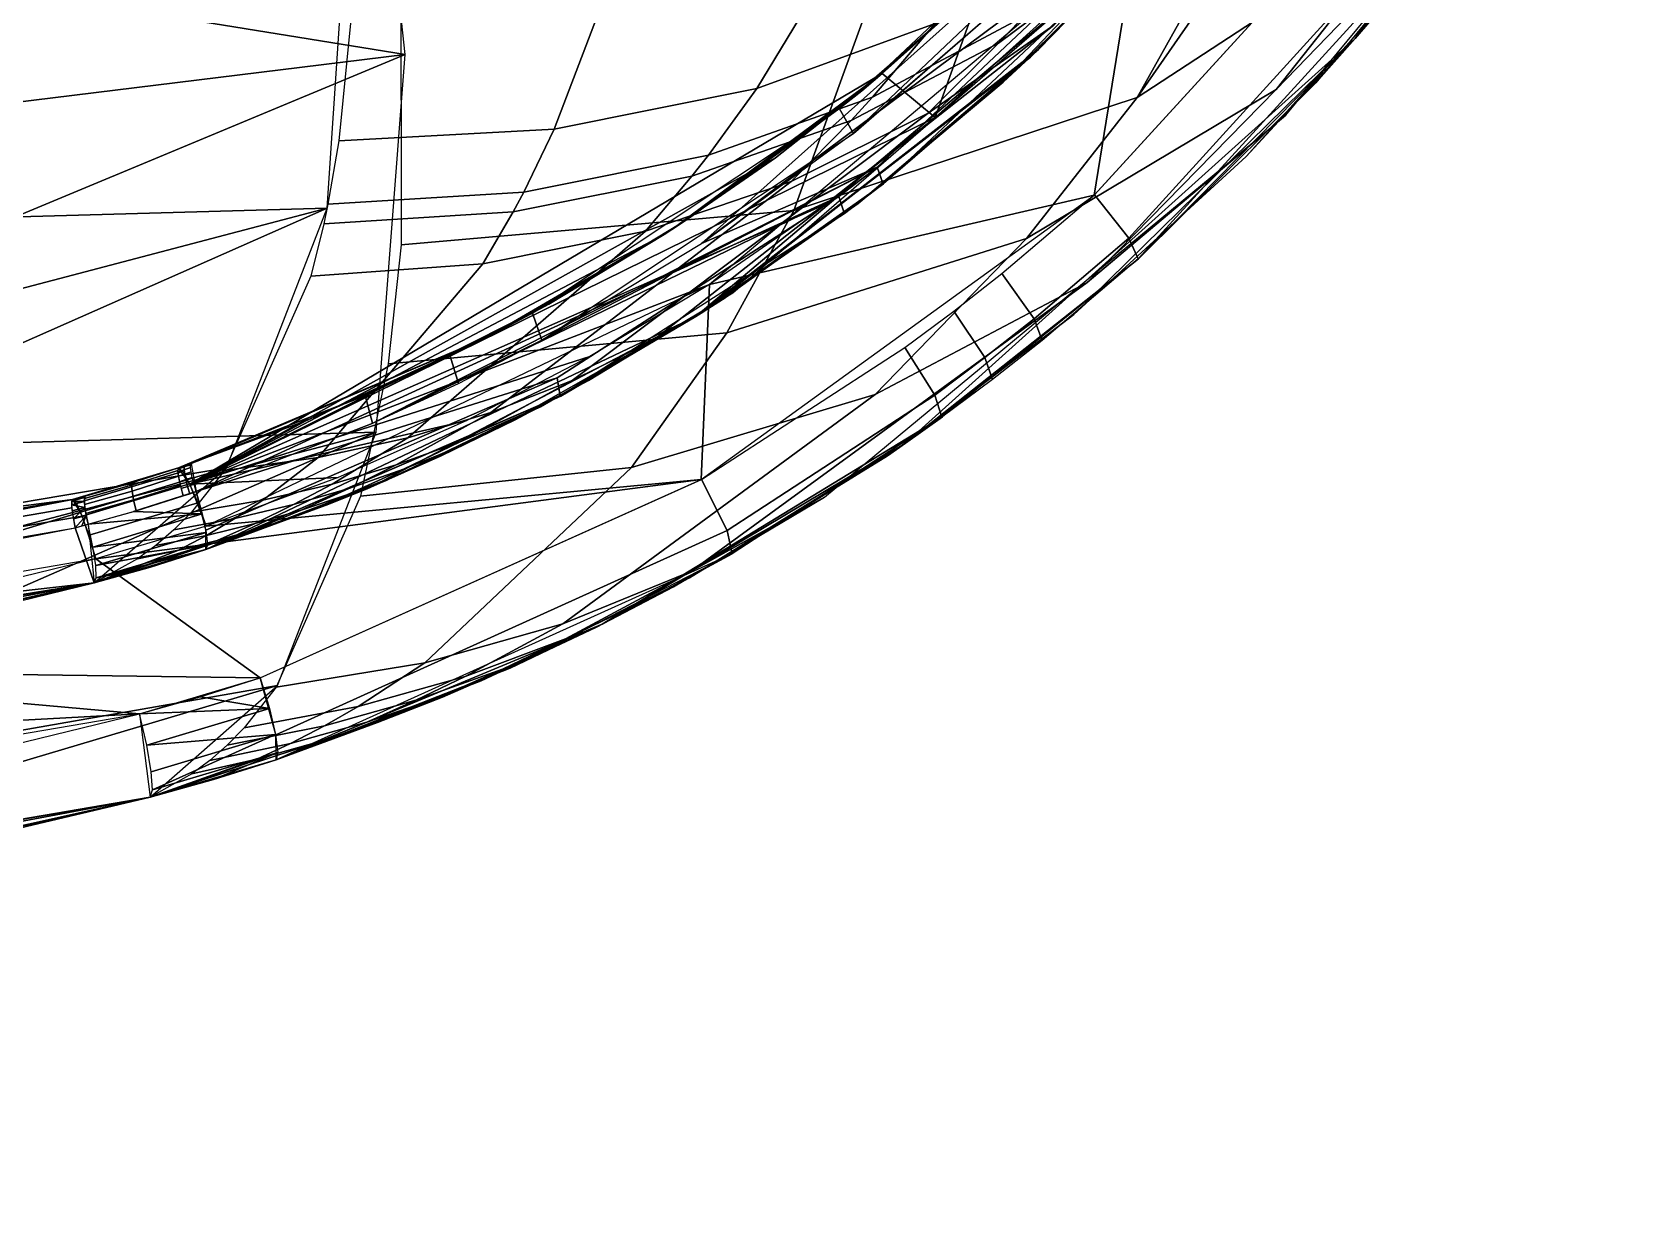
# Model space of a CAD drawing. Extents: x -48 to 59, y -19 to 0.
# Drawn here: x 35.09 to 48.07, y -18.53 to -8.82 of the extents above; entities that cross this region are included whole.
import ezdxf

# ---------------------------------------------------------------- set-up
doc = ezdxf.new("R2010")
doc.units = 0
doc.header["$MEASUREMENT"] = 0
doc.layers.add('IGES LEVEL 0', color=7, linetype='CONTINUOUS')

msp = doc.modelspace()

# ---------------------------------------------------------------- linework, layer by layer
at = {"layer": 'IGES LEVEL 0'}
for points in [[(47.717, -4.106, 12.001), (47.717, -4.106, 12.001), (44.069, -9.35, 10.381), (46.304, -7.888, 8.092)], [(47.717, -4.106, 12.001), (47.717, -4.106, 12.001), (45.699, -6.439, 12.778), (44.069, -9.35, 10.381)], [(29.453, -7.599, 19.911), (29.453, -7.599, 19.911), (38.123, -9, 16.236), (37.701, -5.075, 19.943)], [(46.304, -7.888, 8.092), (45.198, -9.287, 7.271), (46.943, -7.483, 5.008), (48.073, -5.736, 5.453)], [(45.662, -5.948, 1.409), (45.662, -5.948, 1.409), (40.531, -10.536, 0.413), (41.763, -9.641, 0.6)], [(40.531, -10.536, 0.413), (40.531, -10.536, 0.413), (45.662, -5.948, 1.409), (44.222, -7.785, 1.169)], [(45.662, -5.948, 1.409), (45.662, -5.948, 1.409), (41.763, -9.641, 0.6), (42.914, -8.643, 0.781)], [(45.841, -8.872, 0.45), (45.841, -8.872, 0.45), (47.948, -5.949, 0.412), (46.814, -7.66, 0.218)], [(47.774, -6.239, 2.169), (47.774, -6.239, 2.169), (47.948, -5.949, 0.412), (45.841, -8.872, 0.45)], [(45.841, -8.872, 2.169), (45.841, -8.872, 3.887), (47.774, -6.239, 3.887), (47.774, -6.239, 2.169)], [(46.221, -8.424, 4.744), (46.221, -8.424, 4.744), (47.774, -6.239, 3.887), (45.841, -8.872, 3.887)], [(45.841, -8.872, 0.45), (45.841, -8.872, 0.45), (45.841, -8.872, 2.169), (47.774, -6.239, 2.169)], [(42.194, -7.75, 15.314), (41.281, -10.268, 12.481), (44.069, -9.35, 10.381), (45.699, -6.439, 12.778)], [(37.7, -7.125, 15.706), (37.7, -7.125, 15.706), (29.534, -8.276, 16.914), (29.886, -10.464, 14.348)], [(29.886, -10.464, 14.348), (29.886, -10.464, 14.348), (37.489, -10.251, 11.481), (37.7, -7.125, 15.706)], [(44.84, -7.267, 4.036), (44.84, -7.267, 4.036), (42.981, -9.227, 4.059), (44.076, -8.142, 4.458)], [(42.981, -9.227, 4.059), (42.981, -9.227, 4.059), (44.84, -7.267, 4.036), (43.269, -8.961, 3.431)], [(44.84, -7.267, 4.036), (44.84, -7.267, 4.036), (44.84, -7.267, 3.431), (43.269, -8.961, 3.431)], [(43.269, -8.961, 2.826), (43.269, -8.961, 3.431), (44.84, -7.267, 3.431), (44.84, -7.267, 2.826)], [(43.269, -8.961, 2.221), (43.269, -8.961, 2.826), (44.84, -7.267, 2.826), (44.84, -7.267, 2.221)], [(44.297, -7.904, 1.552), (44.297, -7.904, 1.552), (43.269, -8.961, 2.221), (44.84, -7.267, 2.221)], [(44.077, -7.936, -0.86), (44.077, -7.936, -0.86), (43.72, -10.144, -0.919), (46.369, -7.246, -0.472)], [(46.705, -7.521, -0.237), (44.002, -10.493, -0.689), (43.724, -10.141, -0.918), (46.371, -7.244, -0.472)], [(45.198, -9.287, 7.271), (43.663, -10.853, 6.222), (45.277, -9.495, 4.417), (46.943, -7.483, 5.008)], [(46.813, -7.66, 0.218), (44.078, -10.662, -0.227), (44.002, -10.493, -0.689), (46.705, -7.521, -0.237)], [(38.123, -9, 16.236), (38.123, -9, 16.236), (29.453, -7.599, 19.911), (29.866, -10.018, 17.679)], [(41.618, -8.221, 11.564), (40.979, -9.278, 10.294), (42.43, -8.749, 9.138), (43.272, -7.582, 10.254)], [(38.088, -8.197, 17.13), (38.091, -10.549, 14.243), (41.281, -10.268, 12.481), (42.194, -7.75, 15.314)], [(40.531, -10.536, 0.413), (40.531, -10.536, 0.413), (44.222, -7.785, 1.169), (41.957, -9.916, 0.81)], [(41.832, -9.296, -0.267), (41.832, -9.296, 0.144), (43.566, -7.665, 0.144), (43.566, -7.665, -0.267)], [(42.779, -8.457, 0.491), (42.779, -8.457, 0.491), (43.566, -7.665, 0.144), (41.832, -9.296, 0.144)], [(42.819, -8.422, -0.502), (42.819, -8.422, -0.502), (41.832, -9.296, -0.267), (43.566, -7.665, -0.267)], [(44.294, -7.905, 1.552), (42.006, -10.054, 1.198), (41.957, -9.916, 0.81), (44.222, -7.785, 1.169)], [(45.841, -8.872, 0.45), (45.841, -8.872, 0.45), (46.814, -7.66, 0.218), (45.522, -9.231, 0.004)], [(43.392, -8.764, 5.659), (40.133, -11.329, 3.911), (40.784, -10.938, 3.308), (44.317, -7.879, 4.548)], [(40.486, -11.131, 1.616), (40.486, -11.131, 1.616), (44.297, -7.904, 1.552), (43.203, -9.024, 1.38)], [(43.269, -8.961, 2.221), (43.269, -8.961, 2.221), (44.297, -7.904, 1.552), (40.486, -11.131, 1.616)], [(43.148, -8.692, 7.365), (42.943, -8.909, 7.191), (44.023, -8.101, 6.027), (44.247, -7.849, 6.161)], [(44.069, -9.35, 10.381), (43.17, -10.497, 9.247), (45.198, -9.287, 7.271), (46.304, -7.888, 8.092)], [(43.72, -10.144, -0.919), (43.72, -10.144, -0.919), (44.077, -7.936, -0.86), (40.597, -10.87, -1.406)], [(42.43, -8.749, 9.138), (41.92, -9.349, 8.505), (43.148, -8.692, 7.365), (43.746, -8.008, 7.888)], [(42.943, -8.909, 7.191), (42.371, -9.477, 6.714), (43.392, -8.764, 5.659), (44.023, -8.101, 6.027)], [(39.713, -8.614, 12.772), (39.333, -9.607, 11.396), (40.979, -9.278, 10.294), (41.618, -8.221, 11.564)], [(41.832, -9.296, -0.267), (41.832, -9.296, -0.267), (42.819, -8.422, -0.502), (41.998, -9.157, -0.636)], [(42.43, -9.512, -1.125), (42.43, -9.512, -1.125), (41.998, -9.157, -0.636), (42.819, -8.422, -0.502)], [(42.819, -8.422, -0.502), (42.819, -8.422, -0.502), (43.28, -8.748, -0.99), (42.43, -9.512, -1.125)], [(45.841, -8.872, 3.887), (45.841, -8.872, 3.887), (44.954, -9.831, 4.308), (46.221, -8.424, 4.744)], [(41.832, -9.296, 0.144), (41.832, -9.296, 0.144), (41.645, -9.443, 0.31), (42.779, -8.457, 0.491)], [(42.789, -8.451, 0.492), (41.651, -9.442, 0.31), (41.766, -9.642, 0.599), (42.922, -8.639, 0.781)], [(37.683, -8.721, 13.788), (37.584, -9.704, 12.373), (39.333, -9.607, 11.396), (39.713, -8.614, 12.772)], [(41.92, -9.349, 8.505), (41.747, -9.538, 8.294), (42.943, -8.909, 7.191), (43.148, -8.692, 7.365)], [(42.371, -9.477, 6.714), (39.481, -11.649, 4.484), (40.133, -11.329, 3.911), (43.392, -8.764, 5.659)], [(40.979, -9.278, 10.294), (40.587, -9.82, 9.57), (41.92, -9.349, 8.505), (42.43, -8.749, 9.138)], [(41.747, -9.538, 8.294), (41.26, -10.033, 7.72), (42.371, -9.477, 6.714), (42.943, -8.909, 7.191)], [(45.841, -8.872, 0.45), (45.841, -8.872, 0.45), (42.188, -12.16, 0.45), (42.188, -12.16, 1.309)], [(42.188, -12.16, 1.309), (42.188, -12.16, 1.309), (42.188, -12.16, 2.169), (45.841, -8.872, 2.169)], [(42.188, -12.16, 1.309), (42.188, -12.16, 1.309), (45.841, -8.872, 2.169), (45.841, -8.872, 0.45)], [(44.079, -10.662, -0.227), (44.079, -10.662, -0.227), (42.188, -12.16, 0.45), (45.841, -8.872, 0.45)], [(43.555, -11.115, 3.855), (43.555, -11.115, 3.855), (45.841, -8.872, 2.169), (42.188, -12.16, 2.169)], [(45.841, -8.872, 3.887), (45.841, -8.872, 3.887), (43.555, -11.115, 3.855), (44.954, -9.831, 4.308)], [(43.555, -11.115, 3.855), (43.555, -11.115, 3.855), (45.841, -8.872, 3.887), (45.841, -8.872, 2.169)], [(45.841, -8.872, 0.45), (45.841, -8.872, 0.45), (45.522, -9.231, 0.004), (44.079, -10.662, -0.227)], [(38.123, -9, 16.236), (38.123, -9, 16.236), (29.866, -10.018, 17.679), (30.223, -12.291, 14.842)], [(30.223, -12.291, 14.842), (30.223, -12.291, 14.842), (37.887, -12.069, 11.802), (38.123, -9, 16.236)], [(40.486, -11.131, 1.616), (40.486, -11.131, 1.616), (40.486, -11.131, 2.826), (43.269, -8.961, 2.826)], [(40.551, -11.09, 3.232), (40.551, -11.09, 3.232), (43.269, -8.961, 2.826), (40.486, -11.131, 2.826)], [(43.269, -8.961, 2.221), (43.269, -8.961, 2.221), (40.486, -11.131, 1.616), (43.269, -8.961, 2.826)], [(40.486, -11.131, 1.616), (40.486, -11.131, 1.616), (43.203, -9.024, 1.38), (42.009, -10.052, 1.198)], [(43.269, -8.961, 3.431), (43.269, -8.961, 3.431), (40.551, -11.09, 3.232), (41.804, -10.211, 3.65)], [(40.551, -11.09, 3.232), (40.551, -11.09, 3.232), (43.269, -8.961, 3.431), (43.269, -8.961, 2.826)], [(43.269, -8.961, 3.431), (43.269, -8.961, 3.431), (41.804, -10.211, 3.65), (42.981, -9.227, 4.059)], [(36.375, -12.493, -1.844), (36.375, -12.493, -1.844), (41.132, -9.84, -0.775), (41.998, -9.157, -0.636)], [(36.375, -12.493, -1.844), (36.375, -12.493, -1.844), (41.998, -9.157, -0.636), (42.43, -9.512, -1.125)], [(40.291, -10.424, -0.679), (40.291, -10.424, -0.679), (41.998, -9.157, -0.636), (41.132, -9.84, -0.775)], [(41.998, -9.157, -0.636), (41.998, -9.157, -0.636), (40.291, -10.424, -0.679), (40.291, -10.424, -0.267)], [(40.291, -10.424, -0.267), (40.291, -10.424, -0.267), (41.832, -9.296, -0.267), (41.998, -9.157, -0.636)], [(39.333, -9.607, 11.396), (39.087, -10.119, 10.603), (40.587, -9.82, 9.57), (40.979, -9.278, 10.294)], [(41.832, -9.296, -0.267), (41.832, -9.296, -0.267), (40.291, -10.424, -0.267), (40.432, -10.329, 0.123)], [(41.832, -9.296, 0.144), (41.832, -9.296, 0.144), (40.432, -10.329, 0.123), (41.645, -9.443, 0.31)], [(40.432, -10.329, 0.123), (40.432, -10.329, 0.123), (41.832, -9.296, 0.144), (41.832, -9.296, -0.267)], [(43.17, -10.497, 9.247), (41.941, -11.763, 7.809), (43.663, -10.853, 6.222), (45.198, -9.287, 7.271)], [(41.651, -9.442, 0.31), (39.157, -11.103, -0.066), (39.235, -11.321, 0.223), (41.766, -9.642, 0.599)], [(40.587, -9.82, 9.57), (40.453, -9.991, 9.329), (41.747, -9.538, 8.294), (41.92, -9.349, 8.505)], [(41.281, -10.268, 12.481), (40.737, -11.262, 11.11), (43.17, -10.497, 9.247), (44.069, -9.35, 10.381)], [(36.375, -12.493, -1.844), (36.375, -12.493, -1.844), (42.43, -9.512, -1.125), (41.534, -10.221, -1.264)], [(41.26, -10.033, 7.72), (38.82, -11.909, 5.038), (39.481, -11.649, 4.484), (42.371, -9.477, 6.714)], [(40.453, -9.991, 9.329), (40.075, -10.437, 8.669), (41.26, -10.033, 7.72), (41.747, -9.538, 8.294)], [(43.663, -10.853, 6.222), (40.443, -13.203, 4.218), (41.531, -12.599, 3.234), (45.277, -9.495, 4.417)], [(37.584, -9.704, 12.373), (37.496, -10.216, 11.541), (39.087, -10.119, 10.603), (39.333, -9.607, 11.396)], [(36.375, -12.493, -1.844), (36.375, -12.493, -1.844), (40.228, -10.465, -0.915), (41.132, -9.84, -0.775)], [(39.087, -10.119, 10.603), (39, -10.28, 10.338), (40.453, -9.991, 9.329), (40.587, -9.82, 9.57)], [(40.291, -10.424, -0.679), (40.291, -10.424, -0.679), (41.132, -9.84, -0.775), (40.228, -10.465, -0.915)], [(41.957, -9.916, 0.81), (41.957, -9.916, 0.81), (37.856, -11.998, 0.029), (39.227, -11.324, 0.222)], [(37.856, -11.998, 0.029), (37.856, -11.998, 0.029), (41.957, -9.916, 0.81), (41.646, -10.156, 0.762)], [(39, -10.28, 10.338), (38.754, -10.702, 9.608), (40.075, -10.437, 8.669), (40.453, -9.991, 9.329)], [(41.957, -9.916, 0.81), (41.957, -9.916, 0.81), (39.227, -11.324, 0.222), (40.531, -10.536, 0.413)], [(42.006, -10.054, 1.198), (41.692, -10.296, 1.151), (41.646, -10.156, 0.762), (41.957, -9.916, 0.81)], [(37.496, -10.216, 11.541), (37.462, -10.378, 11.26), (39, -10.28, 10.338), (39.087, -10.119, 10.603)], [(40.075, -10.437, 8.669), (38.145, -12.115, 5.576), (38.82, -11.909, 5.038), (41.26, -10.033, 7.72)], [(40.486, -11.131, 1.616), (40.486, -11.131, 1.616), (42.009, -10.052, 1.198), (40.73, -10.974, 1.01)], [(37.489, -10.251, 11.481), (37.489, -10.251, 11.481), (29.886, -10.464, 14.348), (30.128, -12.187, 11.537)], [(37.489, -10.251, 11.481), (37.489, -10.251, 11.481), (30.128, -12.187, 11.537), (30.264, -13.442, 8.559)], [(30.264, -13.442, 8.559), (30.264, -13.442, 8.559), (36.672, -12.36, 6.75), (37.489, -10.251, 11.481)], [(36.375, -12.493, -1.844), (36.375, -12.493, -1.844), (41.534, -10.221, -1.264), (40.597, -10.87, -1.406)], [(41.646, -10.156, 0.762), (41.646, -10.156, 0.762), (36.426, -12.552, -0.163), (37.856, -11.998, 0.029)], [(36.426, -12.552, -0.163), (36.426, -12.552, -0.163), (41.646, -10.156, 0.762), (39.359, -11.627, 0.425)], [(41.692, -10.296, 1.151), (39.383, -11.777, 0.819), (39.359, -11.627, 0.425), (41.646, -10.156, 0.762)], [(40.597, -10.87, -1.406), (40.597, -10.87, -1.406), (40.528, -12.455, -1.416), (43.72, -10.144, -0.919)], [(44.002, -10.493, -0.689), (43.232, -11.149, -0.812), (42.97, -10.78, -1.04), (43.724, -10.141, -0.918)], [(37.462, -10.378, 11.26), (37.358, -10.802, 10.482), (38.754, -10.702, 9.608), (39, -10.28, 10.338)], [(38.091, -10.549, 14.243), (37.986, -11.514, 12.764), (40.737, -11.262, 11.11), (41.281, -10.268, 12.481)], [(40.291, -10.424, -0.267), (40.291, -10.424, -0.267), (39.146, -11.108, -0.067), (40.432, -10.329, 0.123)], [(36.375, -12.493, -1.844), (36.375, -12.493, -1.844), (39.29, -11.03, -1.057), (40.228, -10.465, -0.915)], [(38.754, -10.702, 9.608), (37.416, -12.276, 6.131), (38.145, -12.115, 5.576), (40.075, -10.437, 8.669)], [(38.776, -11.306, -0.679), (38.776, -11.306, -0.267), (40.291, -10.424, -0.267), (40.291, -10.424, -0.679)], [(39.146, -11.108, -0.067), (39.146, -11.108, -0.067), (40.291, -10.424, -0.267), (38.776, -11.306, -0.267)], [(40.228, -10.465, -0.915), (40.228, -10.465, -0.915), (38.776, -11.306, -0.679), (40.291, -10.424, -0.679)], [(38.776, -11.306, -0.679), (38.776, -11.306, -0.679), (40.228, -10.465, -0.915), (39.29, -11.03, -1.057)], [(40.737, -11.262, 11.11), (39.962, -12.356, 9.351), (41.941, -11.763, 7.809), (43.17, -10.497, 9.247)], [(44.078, -10.662, -0.227), (43.299, -11.325, -0.348), (43.232, -11.149, -0.812), (44.002, -10.493, -0.689)], [(37.358, -10.802, 10.482), (36.657, -12.382, 6.681), (37.416, -12.276, 6.131), (38.754, -10.702, 9.608)], [(42.188, -12.16, 0.45), (42.188, -12.16, 0.45), (44.079, -10.662, -0.227), (42.488, -11.945, -0.472)], [(36.375, -12.493, -1.844), (36.375, -12.493, -1.844), (40.597, -10.87, -1.406), (39.625, -11.456, -1.549)], [(40.528, -12.455, -1.416), (40.528, -12.455, -1.416), (40.597, -10.87, -1.406), (36.507, -12.834, -1.98)], [(41.941, -11.763, 7.809), (39.404, -13.627, 5.092), (40.443, -13.203, 4.218), (43.663, -10.853, 6.222)], [(43.232, -11.149, -0.812), (42.832, -11.464, -0.875), (42.579, -11.086, -1.102), (42.97, -10.78, -1.04)], [(36.375, -12.493, -1.844), (36.375, -12.493, -1.844), (38.321, -11.534, -1.199), (39.29, -11.03, -1.057)], [(38.776, -11.306, -0.679), (38.776, -11.306, -0.679), (39.29, -11.03, -1.057), (38.321, -11.534, -1.199)], [(40.133, -11.329, 3.911), (39.088, -11.922, 3.382), (39.614, -11.65, 2.925), (40.784, -10.938, 3.308)], [(40.486, -11.131, 1.616), (40.486, -11.131, 1.616), (40.73, -10.974, 1.01), (39.387, -11.777, 0.819)], [(40.486, -11.131, 1.616), (40.486, -11.131, 1.616), (36.505, -13.024, 1.674), (37.835, -12.521, 2.339)], [(40.486, -11.131, 1.616), (40.486, -11.131, 1.616), (39.387, -11.777, 0.819), (36.505, -13.024, 1.674)], [(38.776, -11.306, -0.267), (38.776, -11.306, -0.267), (37.795, -11.775, -0.26), (39.146, -11.108, -0.067)], [(40.486, -11.131, 1.616), (40.486, -11.131, 1.616), (37.835, -12.521, 2.339), (39.222, -11.863, 2.797)], [(39.157, -11.103, -0.066), (38.488, -11.452, -0.163), (38.556, -11.673, 0.126), (39.235, -11.321, 0.223)], [(40.486, -11.131, 2.826), (40.486, -11.131, 2.826), (39.222, -11.863, 2.797), (40.551, -11.09, 3.232)], [(39.222, -11.863, 2.797), (39.222, -11.863, 2.797), (40.486, -11.131, 2.826), (40.486, -11.131, 1.616)], [(42.188, -12.16, 2.169), (42.188, -12.16, 2.169), (42.041, -12.261, 3.388), (43.555, -11.115, 3.855)], [(42.832, -11.464, -0.875), (42.426, -11.768, -0.938), (42.181, -11.382, -1.164), (42.579, -11.086, -1.102)], [(43.299, -11.325, -0.348), (42.895, -11.642, -0.41), (42.832, -11.464, -0.875), (43.232, -11.149, -0.812)], [(37.986, -11.514, 12.764), (37.761, -12.591, 10.8), (39.962, -12.356, 9.351), (40.737, -11.262, 11.11)], [(38.776, -11.306, -0.679), (38.776, -11.306, -0.679), (36.283, -12.36, -0.465), (36.386, -12.325, -0.452)], [(37.318, -11.978, -1.342), (37.318, -11.978, -1.342), (36.283, -12.36, -0.465), (38.776, -11.306, -0.679)], [(38.776, -11.306, -0.679), (38.776, -11.306, -0.679), (36.386, -12.325, -0.452), (37.795, -11.775, -0.26)], [(38.776, -11.306, -0.679), (38.776, -11.306, -0.679), (38.321, -11.534, -1.199), (37.318, -11.978, -1.342)], [(37.795, -11.775, -0.26), (37.795, -11.775, -0.26), (38.776, -11.306, -0.267), (38.776, -11.306, -0.679)], [(39.481, -11.649, 4.484), (38.57, -12.147, 3.816), (39.088, -11.922, 3.382), (40.133, -11.329, 3.911)], [(42.426, -11.768, -0.938), (40.738, -12.868, -1.194), (40.53, -12.453, -1.416), (42.181, -11.382, -1.164)], [(36.375, -12.493, -1.844), (36.375, -12.493, -1.844), (39.625, -11.456, -1.549), (38.619, -11.979, -1.693)], [(36.375, -12.493, -1.844), (36.375, -12.493, -1.844), (37.318, -11.978, -1.342), (38.321, -11.534, -1.199)], [(38.488, -11.452, -0.163), (37.8, -11.773, -0.259), (37.859, -11.997, 0.03), (38.556, -11.673, 0.126)], [(42.895, -11.642, -0.41), (42.484, -11.949, -0.473), (42.426, -11.768, -0.938), (42.832, -11.464, -0.875)], [(39.359, -11.627, 0.425), (39.359, -11.627, 0.425), (36.505, -12.867, 0.035), (36.426, -12.552, -0.163)], [(39.383, -11.777, 0.819), (36.505, -13.024, 0.435), (36.505, -12.867, 0.035), (39.359, -11.627, 0.425)], [(38.82, -11.909, 5.038), (38.052, -12.336, 4.237), (38.57, -12.147, 3.816), (39.481, -11.649, 4.484)], [(39.088, -11.922, 3.382), (38.559, -12.188, 3.115), (39.017, -11.969, 2.73), (39.614, -11.65, 2.925)], [(37.8, -11.773, -0.259), (36.386, -12.325, -0.452), (36.426, -12.552, -0.163), (37.859, -11.997, 0.03)], [(36.505, -13.024, 1.674), (36.505, -13.024, 1.674), (39.387, -11.777, 0.819), (37.978, -12.461, 0.627)], [(39.962, -12.356, 9.351), (38.284, -13.944, 5.974), (39.404, -13.627, 5.092), (41.941, -11.763, 7.809)], [(42.484, -11.949, -0.473), (40.779, -13.058, -0.724), (40.738, -12.868, -1.194), (42.426, -11.768, -0.938)], [(38.145, -12.115, 5.576), (37.53, -12.491, 4.648), (38.052, -12.336, 4.237), (38.82, -11.909, 5.038)], [(38.57, -12.147, 3.816), (38.111, -12.371, 3.48), (38.559, -12.188, 3.115), (39.088, -11.922, 3.382)], [(37.887, -12.069, 11.802), (37.887, -12.069, 11.802), (30.223, -12.291, 14.842), (30.459, -14.035, 11.81)], [(37.887, -12.069, 11.802), (37.887, -12.069, 11.802), (30.459, -14.035, 11.81), (30.582, -15.266, 8.69)], [(30.582, -15.266, 8.69), (30.582, -15.266, 8.69), (37.086, -14.128, 6.906), (37.887, -12.069, 11.802)], [(36.375, -12.493, -1.844), (36.375, -12.493, -1.844), (36.283, -12.36, -1.484), (37.318, -11.978, -1.342)], [(37.318, -11.978, -1.342), (37.318, -11.978, -1.342), (36.283, -12.36, -1.484), (36.283, -12.36, -0.465)], [(36.375, -12.493, -1.844), (36.375, -12.493, -1.844), (38.619, -11.979, -1.693), (37.58, -12.438, -1.836)], [(38.559, -12.188, 3.115), (38.028, -12.432, 2.845), (38.417, -12.262, 2.534), (39.017, -11.969, 2.73)], [(39.724, -13.629, -0.409), (39.724, -13.629, -0.409), (42.488, -11.945, -0.472), (40.779, -13.058, -0.724)], [(42.488, -11.945, -0.472), (42.488, -11.945, -0.472), (39.724, -13.629, -0.409), (42.188, -12.16, 0.45)], [(37.416, -12.276, 6.131), (36.969, -12.621, 5.075), (37.53, -12.491, 4.648), (38.145, -12.115, 5.576)], [(38.111, -12.371, 3.48), (37.651, -12.578, 3.142), (38.028, -12.432, 2.845), (38.559, -12.188, 3.115)], [(38.052, -12.336, 4.237), (37.665, -12.527, 3.834), (38.111, -12.371, 3.48), (38.57, -12.147, 3.816)], [(39.724, -13.629, 0.45), (39.724, -13.629, 1.309), (42.188, -12.16, 1.309), (42.188, -12.16, 0.45)], [(39.724, -13.629, 1.309), (39.724, -13.629, 2.169), (42.188, -12.16, 2.169), (42.188, -12.16, 1.309)], [(39.724, -13.629, -0.409), (39.724, -13.629, -0.409), (39.724, -13.629, 0.45), (42.188, -12.16, 0.45)], [(40.434, -13.254, 2.907), (40.434, -13.254, 2.907), (42.188, -12.16, 2.169), (39.724, -13.629, 2.169)], [(42.188, -12.16, 2.169), (42.188, -12.16, 2.169), (40.434, -13.254, 2.907), (42.041, -12.261, 3.388)], [(36.386, -12.325, -0.452), (36.334, -12.343, -0.459), (36.329, -12.352, -0.394), (36.381, -12.334, -0.388)], [(36.657, -12.382, 6.681), (36.388, -12.719, 5.504), (36.969, -12.621, 5.075), (37.416, -12.276, 6.131)], [(38.028, -12.432, 2.845), (37.504, -12.654, 2.572), (37.821, -12.527, 2.334), (38.417, -12.262, 2.534)], [(36.672, -12.36, 6.75), (36.672, -12.36, 6.75), (30.264, -13.442, 8.559), (30.293, -14.298, 5.077)], [(30.293, -14.298, 5.077), (30.293, -14.298, 5.077), (35.598, -13.294, 1.674), (36.672, -12.36, 6.75)], [(35.421, -12.616, -1.6), (36.283, -12.36, -1.484), (36.317, -12.388, -1.674), (35.453, -12.647, -1.788)], [(35.421, -12.616, -1.089), (35.421, -12.616, -1.089), (36.283, -12.36, -0.975), (35.854, -12.495, -1.542)], [(35.421, -12.616, -1.089), (35.421, -12.616, -1.089), (35.885, -12.486, -0.518), (36.283, -12.36, -0.975)], [(35.453, -12.647, -1.788), (36.317, -12.388, -1.674), (36.373, -12.49, -1.84), (35.501, -12.751, -1.955)], [(40.528, -12.455, -1.416), (40.528, -12.455, -1.416), (36.507, -12.834, -1.98), (35.611, -13.1, -2.096)], [(35.611, -13.1, -2.096), (35.611, -13.1, -2.096), (36.946, -14.067, -1.922), (40.528, -12.455, -1.416)], [(35.854, -12.495, -1.542), (35.854, -12.495, -1.542), (36.283, -12.36, -0.975), (36.283, -12.36, -1.484)], [(35.885, -12.486, -0.518), (35.885, -12.486, -0.518), (36.283, -12.36, -0.465), (36.283, -12.36, -0.975)], [(35.901, -12.5, -0.414), (36.277, -12.38, -0.365), (36.283, -12.36, -0.465), (35.908, -12.479, -0.515)], [(35.905, -12.548, -0.33), (36.282, -12.428, -0.281), (36.277, -12.38, -0.365), (35.901, -12.5, -0.414)], [(35.918, -12.62, -0.264), (36.298, -12.501, -0.215), (36.282, -12.428, -0.281), (35.905, -12.548, -0.33)], [(36.329, -12.352, -0.394), (36.278, -12.369, -0.401), (36.277, -12.392, -0.338), (36.329, -12.375, -0.331)], [(36.329, -12.375, -0.331), (36.277, -12.392, -0.338), (36.282, -12.427, -0.283), (36.333, -12.41, -0.276)], [(36.334, -12.343, -0.459), (36.283, -12.36, -0.465), (36.278, -12.369, -0.401), (36.329, -12.352, -0.394)], [(36.333, -12.41, -0.276), (36.282, -12.427, -0.283), (36.291, -12.473, -0.235), (36.342, -12.455, -0.229)], [(36.342, -12.455, -0.229), (36.291, -12.473, -0.235), (36.304, -12.527, -0.199), (36.356, -12.51, -0.192)], [(36.381, -12.334, -0.388), (36.329, -12.352, -0.394), (36.329, -12.375, -0.331), (36.381, -12.357, -0.324)], [(36.381, -12.357, -0.324), (36.329, -12.375, -0.331), (36.333, -12.41, -0.276), (36.385, -12.392, -0.269)], [(36.385, -12.392, -0.269), (36.333, -12.41, -0.276), (36.342, -12.455, -0.229), (36.395, -12.438, -0.222)], [(36.395, -12.438, -0.222), (36.342, -12.455, -0.229), (36.356, -12.51, -0.192), (36.409, -12.492, -0.186)], [(36.375, -12.493, -1.844), (36.375, -12.493, -1.844), (37.58, -12.438, -1.836), (36.507, -12.834, -1.98)], [(37.978, -12.461, 0.627), (37.978, -12.461, 0.627), (36.505, -13.024, 0.435), (36.505, -13.024, 1.674)], [(40.738, -12.868, -1.194), (37.072, -14.529, -1.706), (36.946, -14.067, -1.922), (40.53, -12.453, -1.416)], [(37.761, -12.591, 10.8), (37.077, -14.141, 6.863), (38.284, -13.944, 5.974), (39.962, -12.356, 9.351)], [(37.651, -12.578, 3.142), (37.197, -12.765, 2.799), (37.504, -12.654, 2.572), (38.028, -12.432, 2.845)], [(37.53, -12.491, 4.648), (37.218, -12.658, 4.181), (37.665, -12.527, 3.834), (38.052, -12.336, 4.237)], [(37.665, -12.527, 3.834), (37.278, -12.703, 3.429), (37.651, -12.578, 3.142), (38.111, -12.371, 3.48)], [(35.421, -12.616, -1.089), (35.421, -12.616, -1.089), (35.525, -12.589, -0.565), (35.885, -12.486, -0.518)], [(35.854, -12.495, -1.542), (35.854, -12.495, -1.542), (35.421, -12.616, -1.6), (35.421, -12.616, -1.089)], [(35.421, -12.616, -1.089), (35.421, -12.616, -1.089), (35.421, -12.616, -0.578), (35.525, -12.589, -0.565)], [(35.518, -12.601, -0.486), (35.518, -12.601, -0.486), (35.525, -12.589, -0.565), (35.473, -12.603, -0.571)], [(35.501, -12.751, -1.955), (36.373, -12.49, -1.84), (36.439, -12.644, -1.947), (35.556, -12.907, -2.061)], [(35.518, -12.609, -0.464), (35.901, -12.5, -0.414), (35.908, -12.479, -0.515), (35.525, -12.589, -0.565)], [(35.52, -12.657, -0.38), (35.905, -12.548, -0.33), (35.901, -12.5, -0.414), (35.518, -12.609, -0.464)], [(35.531, -12.73, -0.314), (35.918, -12.62, -0.264), (35.905, -12.548, -0.33), (35.52, -12.657, -0.38)], [(35.916, -12.715, -0.229), (35.916, -12.715, -0.229), (36.426, -12.552, -0.163), (36.476, -12.734, -0.082)], [(35.916, -12.715, -0.229), (35.916, -12.715, -0.229), (36.321, -12.588, -0.176), (36.426, -12.552, -0.163)], [(35.94, -12.708, -0.226), (36.321, -12.588, -0.176), (36.298, -12.501, -0.215), (35.918, -12.62, -0.264)], [(36.356, -12.51, -0.192), (36.304, -12.527, -0.199), (36.321, -12.588, -0.176), (36.374, -12.57, -0.17)], [(36.409, -12.492, -0.186), (36.356, -12.51, -0.192), (36.374, -12.57, -0.17), (36.426, -12.552, -0.163)], [(37.504, -12.654, 2.572), (37.504, -12.654, 2.572), (36.505, -13.024, 1.674), (37.821, -12.527, 2.334)], [(36.969, -12.621, 5.075), (36.74, -12.772, 4.543), (37.218, -12.658, 4.181), (37.53, -12.491, 4.648)], [(37.278, -12.703, 3.429), (36.896, -12.863, 3.019), (37.197, -12.765, 2.799), (37.651, -12.578, 3.142)], [(37.218, -12.658, 4.181), (36.906, -12.811, 3.711), (37.278, -12.703, 3.429), (37.665, -12.527, 3.834)], [(35.421, -12.616, -1.6), (35.421, -12.616, -1.6), (5.702, -16.447, -2.473), (20.668, -15.483, -1.992)], [(5.702, -16.447, -2.473), (5.702, -16.447, -2.473), (35.421, -12.616, -1.6), (20.699, -15.483, -3.016)], [(15.638, -16.086, -2.074), (35.415, -12.685, -0.393), (35.421, -12.616, -0.578), (15.64, -16.021, -2.26)], [(15.648, -16.25, -1.969), (35.444, -12.846, -0.289), (35.415, -12.685, -0.393), (15.638, -16.086, -2.074)], [(15.701, -16.016, -3.284), (35.421, -12.616, -1.6), (35.501, -12.751, -1.955), (15.729, -16.159, -3.636)], [(20.668, -15.483, -1.992), (20.668, -15.483, -1.992), (35.421, -12.616, -0.578), (35.421, -12.616, -1.6)], [(35.518, -12.633, -0.414), (35.518, -12.633, -0.414), (35.414, -12.629, -0.5), (35.413, -12.661, -0.427)], [(35.413, -12.661, -0.427), (35.413, -12.661, -0.427), (35.523, -12.683, -0.352), (35.518, -12.633, -0.414)], [(35.523, -12.683, -0.352), (35.523, -12.683, -0.352), (35.413, -12.661, -0.427), (35.418, -12.71, -0.365)], [(35.518, -12.601, -0.486), (35.518, -12.601, -0.486), (35.421, -12.616, -0.578), (35.414, -12.629, -0.5)], [(35.414, -12.629, -0.5), (35.414, -12.629, -0.5), (35.518, -12.633, -0.414), (35.518, -12.601, -0.486)], [(35.523, -12.683, -0.352), (35.523, -12.683, -0.352), (35.418, -12.71, -0.365), (35.429, -12.774, -0.318)], [(35.518, -12.601, -0.486), (35.518, -12.601, -0.486), (35.473, -12.603, -0.571), (35.421, -12.616, -0.578)], [(35.429, -12.774, -0.318), (35.429, -12.774, -0.318), (35.534, -12.746, -0.304), (35.523, -12.683, -0.352)], [(35.55, -12.818, -0.276), (35.94, -12.708, -0.226), (35.918, -12.62, -0.264), (35.531, -12.73, -0.314)], [(36.476, -12.734, -0.082), (36.476, -12.734, -0.082), (35.55, -12.818, -0.276), (35.916, -12.715, -0.229)], [(35.556, -12.907, -2.061), (36.439, -12.644, -1.947), (36.507, -12.834, -1.98), (35.611, -13.1, -2.096)], [(36.388, -12.719, 5.504), (36.246, -12.863, 4.907), (36.74, -12.772, 4.543), (36.969, -12.621, 5.075)], [(36.505, -13.024, 1.674), (36.505, -13.024, 1.674), (37.504, -12.654, 2.572), (37.197, -12.765, 2.799)], [(36.74, -12.772, 4.543), (36.509, -12.909, 4.005), (36.906, -12.811, 3.711), (37.218, -12.658, 4.181)], [(36.906, -12.811, 3.711), (36.596, -12.949, 3.235), (36.896, -12.863, 3.019), (37.278, -12.703, 3.429)], [(40.443, -13.203, 4.218), (39.427, -13.749, 3.614), (40.302, -13.326, 2.868), (41.531, -12.599, 3.234)], [(15.729, -16.159, -3.636), (35.501, -12.751, -1.955), (35.611, -13.1, -2.096), (15.765, -16.514, -3.783)], [(35.598, -13.294, 0.322), (35.598, -13.294, 0.322), (20.679, -15.712, -1.701), (35.444, -12.846, -0.289)], [(35.534, -12.746, -0.304), (35.534, -12.746, -0.304), (35.429, -12.774, -0.318), (35.444, -12.846, -0.289)], [(35.534, -12.746, -0.304), (35.534, -12.746, -0.304), (35.444, -12.846, -0.289), (35.497, -12.832, -0.282)], [(35.598, -13.294, 0.322), (35.598, -13.294, 0.322), (35.444, -12.846, -0.289), (35.55, -12.818, -0.276)], [(35.497, -12.832, -0.282), (35.497, -12.832, -0.282), (35.55, -12.818, -0.276), (35.534, -12.746, -0.304)], [(36.476, -12.734, -0.082), (36.476, -12.734, -0.082), (35.588, -13.003, -0.195), (35.55, -12.818, -0.276)], [(35.588, -13.003, -0.195), (35.588, -13.003, -0.195), (36.476, -12.734, -0.082), (36.508, -12.884, 0.055)], [(36.246, -12.863, 4.907), (36.099, -12.99, 4.303), (36.509, -12.909, 4.005), (36.74, -12.772, 4.543)], [(36.509, -12.909, 4.005), (36.278, -13.03, 3.461), (36.596, -12.949, 3.235), (36.906, -12.811, 3.711)], [(36.505, -13.024, 1.674), (36.505, -13.024, 1.674), (37.197, -12.765, 2.799), (36.896, -12.863, 3.019)], [(36.508, -12.884, 0.055), (36.508, -12.884, 0.055), (35.61, -13.154, -0.058), (35.588, -13.003, -0.195)], [(36.896, -12.863, 3.019), (36.896, -12.863, 3.019), (35.598, -13.294, 1.674), (36.505, -13.024, 1.674)], [(35.598, -13.294, 1.674), (35.598, -13.294, 1.674), (36.896, -12.863, 3.019), (36.596, -12.949, 3.235)], [(35.598, -13.294, 1.674), (35.598, -13.294, 1.674), (36.596, -12.949, 3.235), (36.278, -13.03, 3.461)], [(35.61, -13.154, -0.058), (35.61, -13.154, -0.058), (36.508, -12.884, 0.055), (36.518, -12.984, 0.234)], [(36.099, -12.99, 4.303), (35.95, -13.1, 3.691), (36.278, -13.03, 3.461), (36.509, -12.909, 4.005)], [(40.779, -13.058, -0.724), (37.075, -14.731, -1.228), (37.072, -14.529, -1.706), (40.738, -12.868, -1.194)], [(36.946, -14.067, -1.922), (36.946, -14.067, -1.922), (35.611, -13.1, -2.096), (31.93, -13.999, -2.536)], [(36.505, -13.024, 1.054), (36.505, -13.024, 1.054), (35.598, -13.294, 0.998), (36.054, -13.166, 1.674)], [(36.505, -13.024, 1.054), (36.505, -13.024, 1.054), (36.054, -13.166, 0.378), (35.598, -13.294, 0.998)], [(36.278, -13.03, 3.461), (36.278, -13.03, 3.461), (35.95, -13.1, 3.691), (35.598, -13.294, 1.674)], [(36.518, -12.984, 0.234), (36.518, -12.984, 0.234), (35.614, -13.254, 0.121), (35.61, -13.154, -0.058)], [(35.614, -13.254, 0.121), (35.614, -13.254, 0.121), (36.518, -12.984, 0.234), (36.505, -13.024, 0.435)], [(35.614, -13.254, 0.121), (35.614, -13.254, 0.121), (36.505, -13.024, 0.435), (36.054, -13.166, 0.378)], [(36.505, -13.024, 1.054), (36.505, -13.024, 1.054), (36.505, -13.024, 0.435), (36.054, -13.166, 0.378)], [(36.054, -13.166, 1.674), (36.054, -13.166, 1.674), (36.505, -13.024, 1.674), (36.505, -13.024, 1.054)], [(39.724, -13.629, -0.409), (39.724, -13.629, -0.409), (40.779, -13.058, -0.724), (38.976, -13.986, -0.976)], [(35.614, -13.254, 0.121), (35.614, -13.254, 0.121), (36.054, -13.166, 0.378), (35.598, -13.294, 0.322)], [(36.054, -13.166, 1.674), (36.054, -13.166, 1.674), (35.598, -13.294, 0.998), (35.598, -13.294, 1.674)], [(36.054, -13.166, 0.378), (36.054, -13.166, 0.378), (35.598, -13.294, 0.322), (35.598, -13.294, 0.998)], [(39.404, -13.627, 5.092), (38.61, -14.056, 4.279), (39.427, -13.749, 3.614), (40.443, -13.203, 4.218)], [(35.598, -13.294, 0.322), (35.598, -13.294, 0.322), (5.702, -16.675, -2.182), (20.679, -15.712, -1.701)], [(5.702, -16.675, -2.182), (5.702, -16.675, -2.182), (35.598, -13.294, 0.322), (15.761, -16.713, -1.364)], [(26.904, -15.221, 0.428), (26.904, -15.221, 0.428), (35.598, -13.294, 0.322), (28.224, -14.975, -0.501)], [(26.904, -15.221, 0.428), (26.904, -15.221, 0.428), (35.598, -13.294, 1.674), (35.598, -13.294, 0.322)], [(26.904, -15.221, 1.432), (26.904, -15.221, 1.432), (28.204, -14.977, 1.922), (35.598, -13.294, 1.674)], [(35.598, -13.294, 1.674), (35.598, -13.294, 1.674), (26.904, -15.221, 0.428), (26.904, -15.221, 1.432)], [(30.293, -14.298, 5.077), (30.293, -14.298, 5.077), (31.907, -14.196, 1.79), (35.598, -13.294, 1.674)], [(39.724, -13.629, 2.169), (39.724, -13.629, 2.169), (38.741, -14.091, 2.402), (40.434, -13.254, 2.907)], [(39.427, -13.749, 3.614), (38.915, -13.995, 3.311), (39.677, -13.653, 2.683), (40.302, -13.326, 2.868)], [(39.724, -13.629, 2.169), (39.724, -13.629, 2.169), (37.075, -14.731, 1.674), (38.741, -14.091, 2.402)], [(39.724, -13.629, 1.309), (39.724, -13.629, 1.309), (37.075, -14.731, 0.223), (37.075, -14.731, 1.674)], [(37.075, -14.731, 0.223), (37.075, -14.731, 0.223), (39.724, -13.629, 1.309), (39.724, -13.629, 0.45)], [(37.075, -14.731, 1.674), (37.075, -14.731, 1.674), (39.724, -13.629, 2.169), (39.724, -13.629, 1.309)], [(37.075, -14.731, 0.223), (37.075, -14.731, 0.223), (39.724, -13.629, 0.45), (39.724, -13.629, -0.409)], [(39.724, -13.629, -0.409), (39.724, -13.629, -0.409), (38.976, -13.986, -0.976), (37.075, -14.731, 0.223)], [(38.284, -13.944, 5.974), (37.743, -14.299, 4.954), (38.61, -14.056, 4.279), (39.404, -13.627, 5.092)], [(38.61, -14.056, 4.279), (38.211, -14.248, 3.87), (38.915, -13.995, 3.311), (39.427, -13.749, 3.614)], [(38.915, -13.995, 3.311), (38.404, -14.222, 3.004), (39.048, -13.953, 2.495), (39.677, -13.653, 2.683)], [(35.966, -14.358, -2.05), (35.966, -14.358, -2.05), (31.93, -13.999, -2.536), (28.233, -14.779, -2.92)], [(31.93, -13.999, -2.536), (31.93, -13.999, -2.536), (35.966, -14.358, -2.05), (36.946, -14.067, -1.922)], [(37.077, -14.141, 6.863), (36.816, -14.472, 5.643), (37.743, -14.299, 4.954), (38.284, -13.944, 5.974)], [(38.976, -13.986, -0.976), (38.976, -13.986, -0.976), (37.075, -14.731, -1.228), (37.075, -14.731, 0.223)], [(38.211, -14.248, 3.87), (37.812, -14.426, 3.458), (38.404, -14.222, 3.004), (38.915, -13.995, 3.311)], [(38.404, -14.222, 3.004), (37.9, -14.428, 2.694), (38.428, -14.224, 2.305), (39.048, -13.953, 2.495)], [(37.086, -14.128, 6.906), (37.086, -14.128, 6.906), (30.582, -15.266, 8.69), (30.602, -16.059, 5.31)], [(30.602, -16.059, 5.31), (30.602, -16.059, 5.31), (36.053, -15.035, 1.674), (37.086, -14.128, 6.906)], [(36.458, -14.221, -1.986), (36.458, -14.221, -1.986), (36.946, -14.067, -1.922), (37.021, -14.315, -1.861)], [(37.743, -14.299, 4.954), (37.468, -14.456, 4.44), (38.211, -14.248, 3.87), (38.61, -14.056, 4.279)], [(37.021, -14.315, -1.861), (37.021, -14.315, -1.861), (35.966, -14.358, -2.05), (36.458, -14.221, -1.986)], [(37.9, -14.428, 2.694), (37.9, -14.428, 2.694), (37.075, -14.731, 1.674), (38.428, -14.224, 2.305)], [(37.468, -14.456, 4.44), (37.192, -14.599, 3.922), (37.812, -14.426, 3.458), (38.211, -14.248, 3.87)], [(37.812, -14.426, 3.458), (37.42, -14.587, 3.042), (37.9, -14.428, 2.694), (38.404, -14.222, 3.004)], [(36.053, -15.035, -1.356), (15.665, -18.528, -3.089), (15.636, -17.83, -3.789), (35.966, -14.358, -2.05)], [(28.233, -14.779, -2.92), (28.233, -14.779, -2.92), (32.237, -15.267, -2.502), (35.966, -14.358, -2.05)], [(37.021, -14.315, -1.861), (37.021, -14.315, -1.861), (36.025, -14.612, -1.991), (35.966, -14.358, -2.05)], [(36.025, -14.612, -1.991), (36.025, -14.612, -1.991), (37.021, -14.315, -1.861), (37.071, -14.527, -1.709)], [(36.816, -14.472, 5.643), (36.678, -14.613, 5.025), (37.468, -14.456, 4.44), (37.743, -14.299, 4.954)], [(37.071, -14.527, -1.709), (37.071, -14.527, -1.709), (36.062, -14.829, -1.839), (36.025, -14.612, -1.991)], [(37.071, -14.527, -1.709), (37.071, -14.527, -1.709), (36.072, -14.977, -1.617), (36.062, -14.829, -1.839)], [(36.072, -14.977, -1.617), (36.072, -14.977, -1.617), (37.071, -14.527, -1.709), (37.09, -14.673, -1.487)], [(36.678, -14.613, 5.025), (36.536, -14.738, 4.4), (37.192, -14.599, 3.922), (37.468, -14.456, 4.44)], [(37.192, -14.599, 3.922), (36.92, -14.726, 3.397), (37.42, -14.587, 3.042), (37.812, -14.426, 3.458)], [(37.075, -14.731, 1.674), (37.075, -14.731, 1.674), (37.9, -14.428, 2.694), (37.42, -14.587, 3.042)], [(37.42, -14.587, 3.042), (37.42, -14.587, 3.042), (36.053, -15.035, 1.674), (37.075, -14.731, 1.674)], [(36.053, -15.035, 1.674), (36.053, -15.035, 1.674), (37.42, -14.587, 3.042), (36.92, -14.726, 3.397)], [(36.536, -14.738, 4.4), (36.392, -14.847, 3.765), (36.92, -14.726, 3.397), (37.192, -14.599, 3.922)], [(37.09, -14.673, -1.487), (37.09, -14.673, -1.487), (36.053, -15.035, -1.356), (36.072, -14.977, -1.617)], [(37.09, -14.673, -1.487), (37.09, -14.673, -1.487), (36.567, -14.892, -1.292), (36.053, -15.035, -1.356)], [(36.92, -14.726, 3.397), (36.92, -14.726, 3.397), (36.392, -14.847, 3.765), (36.053, -15.035, 1.674)], [(37.075, -14.731, 0.223), (37.075, -14.731, 0.223), (36.053, -15.035, 0.159), (36.567, -14.892, 1.674)], [(37.075, -14.731, 0.223), (37.075, -14.731, 0.223), (36.567, -14.892, -1.292), (36.053, -15.035, 0.159)], [(36.567, -14.892, -1.292), (36.567, -14.892, -1.292), (37.09, -14.673, -1.487), (37.075, -14.731, -1.228)], [(37.075, -14.731, 0.949), (37.075, -14.731, 0.949), (36.567, -14.892, 1.674), (37.075, -14.731, 1.674)], [(37.075, -14.731, -0.502), (37.075, -14.731, -0.502), (37.075, -14.731, -1.228), (36.567, -14.892, -1.292)], [(36.567, -14.892, -1.292), (36.567, -14.892, -1.292), (37.075, -14.731, 0.223), (37.075, -14.731, -0.502)], [(36.567, -14.892, 1.674), (36.567, -14.892, 1.674), (37.075, -14.731, 0.949), (37.075, -14.731, 0.223)], [(36.567, -14.892, -1.292), (36.567, -14.892, -1.292), (36.053, -15.035, -0.599), (36.053, -15.035, 0.159)], [(36.567, -14.892, -1.292), (36.567, -14.892, -1.292), (36.053, -15.035, -1.356), (36.053, -15.035, -0.599)], [(36.053, -15.035, 0.917), (36.053, -15.035, 0.917), (36.053, -15.035, 1.674), (36.567, -14.892, 1.674)], [(36.567, -14.892, 1.674), (36.567, -14.892, 1.674), (36.053, -15.035, 0.159), (36.053, -15.035, 0.917)], [(16.17, -18.485, -1.866), (16.17, -18.485, -1.866), (36.053, -15.035, -1.356), (28.552, -16.743, -2.199)], [(36.053, -15.035, -1.356), (36.053, -15.035, -1.356), (16.17, -18.485, -1.866), (27.228, -16.992, -0.432)], [(27.228, -16.992, 1.002), (27.228, -16.992, 1.002), (28.549, -16.743, 1.922), (36.053, -15.035, 1.674)], [(27.228, -16.992, -0.432), (27.228, -16.992, -0.432), (36.053, -15.035, 1.674), (36.053, -15.035, -1.356)], [(36.053, -15.035, 1.674), (36.053, -15.035, 1.674), (27.228, -16.992, -0.432), (27.228, -16.992, 1.002)], [(30.602, -16.059, 5.31), (30.602, -16.059, 5.31), (30.511, -16.345, 1.854), (36.053, -15.035, 1.674)]]:
    msp.add_3dface(points, dxfattribs=at)

doc.saveas('drawing.dxf')
